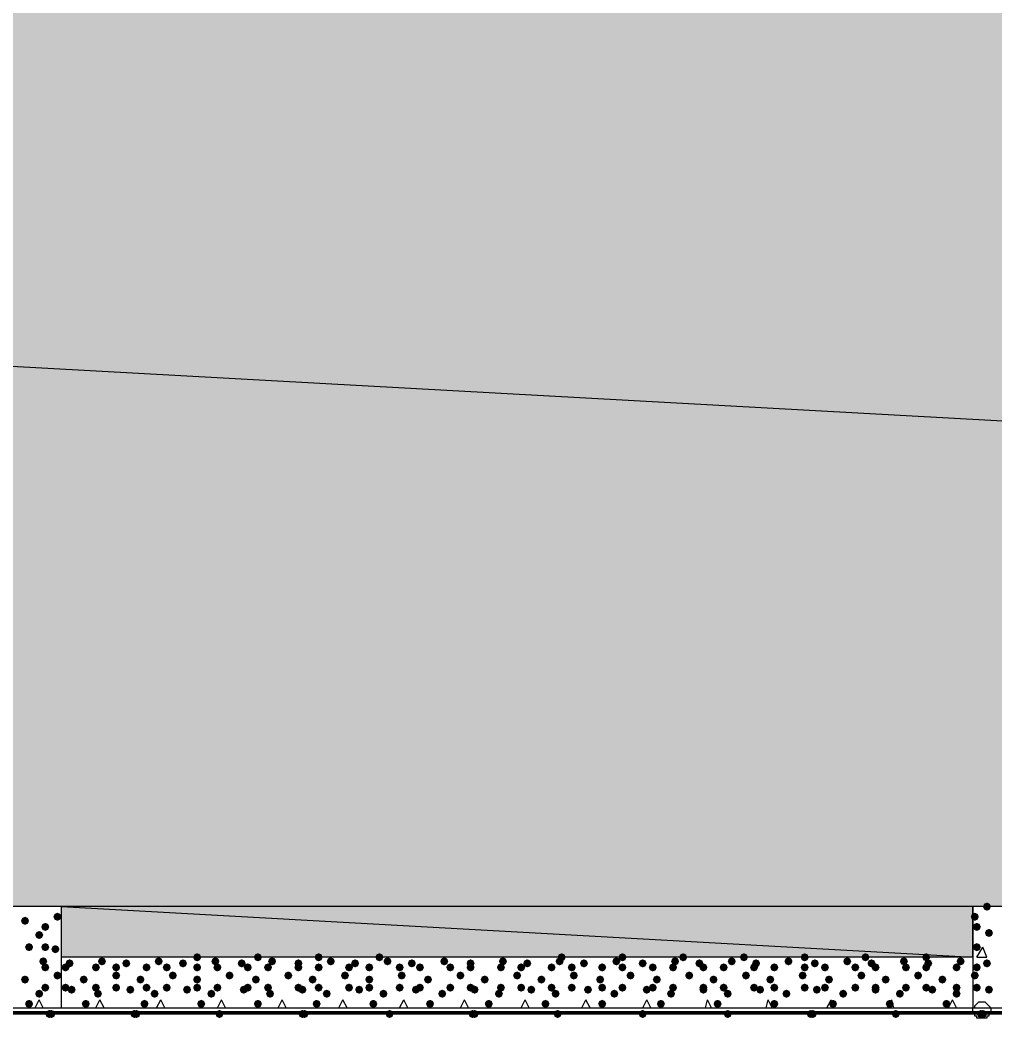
# Model space of a CAD drawing. Header units: millimetres. Extents: x 0 to 420, y 0 to 297.
# Drawn here: x 174.86 to 195.24, y 84.33 to 105.19 of the extents above; entities that cross this region are included whole.
import ezdxf

# ---------------------------------------------------------------- set-up
doc = ezdxf.new("R2010")
doc.units = ezdxf.units.MM
doc.layers.get('0').update_dxf_attribs({"linetype": 'CONTINUOUS'})

msp = doc.modelspace()

# ---------------------------------------------------------------- hatches: boundary and pattern name
at = {"true_color": 0x000008}
h = msp.add_hatch(color=0, dxfattribs=at)
h.paths.add_polyline_path([(379.518333, 105.748667), (33.401, 105.748667), (379.518333, 86.656333)], flags=0)
h.paths.add_polyline_path([(33.401, 105.748667), (379.518333, 86.656333), (33.401, 86.656333)], flags=0)
h = msp.add_hatch(color=0, dxfattribs=at)
h.paths.add_polyline_path([(194.775667, 86.656333), (175.725667, 86.656333), (194.775667, 85.598)], flags=0)
h.paths.add_polyline_path([(175.725667, 86.656333), (194.775667, 85.598), (175.725667, 85.598)], flags=0)
at = {"true_color": 0x000007}
for points in [[(195.156667, 86.656333), (195.131796, 86.596537), (195.072, 86.571667), (195.012204, 86.596537), (194.987333, 86.656333), (195.012204, 86.716129), (195.072, 86.741), (195.131796, 86.716129)], [(175.048333, 86.36), (175.023462, 86.300204), (174.963667, 86.275333), (174.903871, 86.300204), (174.879, 86.36), (174.903871, 86.419796), (174.963667, 86.444667), (175.023462, 86.419796)], [(175.725667, 86.444667), (175.700796, 86.384871), (175.641, 86.36), (175.581204, 86.384871), (175.556333, 86.444667), (175.581204, 86.504462), (175.641, 86.529333), (175.700796, 86.504463)], [(194.902667, 86.444667), (194.877796, 86.384871), (194.818, 86.36), (194.758204, 86.384871), (194.733333, 86.444667), (194.758204, 86.504462), (194.818, 86.529333), (194.877796, 86.504463)], [(175.471667, 86.233), (175.446796, 86.173204), (175.387, 86.148333), (175.327204, 86.173204), (175.302333, 86.233), (175.327204, 86.292796), (175.387, 86.317667), (175.446796, 86.292796)], [(194.945, 86.233), (194.920129, 86.173204), (194.860333, 86.148333), (194.800538, 86.173204), (194.775667, 86.233), (194.800537, 86.292796), (194.860333, 86.317667), (194.920129, 86.292796)], [(195.199, 86.106), (195.174129, 86.046204), (195.114333, 86.021333), (195.054538, 86.046204), (195.029667, 86.106), (195.054537, 86.165796), (195.114333, 86.190667), (195.174129, 86.165796)], [(175.344667, 86.063667), (175.319796, 86.003871), (175.26, 85.979), (175.200204, 86.003871), (175.175333, 86.063667), (175.200204, 86.123462), (175.26, 86.148333), (175.319796, 86.123463)], [(175.133, 85.809667), (175.108129, 85.749871), (175.048333, 85.725), (174.988538, 85.749871), (174.963667, 85.809667), (174.988537, 85.869462), (175.048333, 85.894333), (175.108129, 85.869463)], [(175.471667, 85.809667), (175.446796, 85.749871), (175.387, 85.725), (175.327204, 85.749871), (175.302333, 85.809667), (175.327204, 85.869462), (175.387, 85.894333), (175.446796, 85.869463)], [(175.683333, 85.767333), (175.658462, 85.707538), (175.598667, 85.682667), (175.538871, 85.707538), (175.514, 85.767333), (175.538871, 85.827129), (175.598667, 85.852), (175.658462, 85.827129)], [(194.945, 85.809667), (194.920129, 85.749871), (194.860333, 85.725), (194.800538, 85.749871), (194.775667, 85.809667), (194.800537, 85.869462), (194.860333, 85.894333), (194.920129, 85.869463)], [(175.429333, 85.513333), (175.404462, 85.453537), (175.344667, 85.428667), (175.284871, 85.453537), (175.26, 85.513333), (175.284871, 85.573129), (175.344667, 85.598), (175.404462, 85.573129)], [(195.156667, 85.471), (195.131796, 85.411204), (195.072, 85.386333), (195.012204, 85.411204), (194.987333, 85.471), (195.012204, 85.530796), (195.072, 85.555667), (195.131796, 85.530796)], [(175.471667, 85.386333), (175.446796, 85.326537), (175.387, 85.301667), (175.327204, 85.326537), (175.302333, 85.386333), (175.327204, 85.446129), (175.387, 85.471), (175.446796, 85.446129)], [(194.945, 85.386333), (194.920129, 85.326537), (194.860333, 85.301667), (194.800538, 85.326537), (194.775667, 85.386333), (194.800537, 85.446129), (194.860333, 85.471), (194.920129, 85.446129)], [(175.048333, 85.132333), (175.023462, 85.072538), (174.963667, 85.047667), (174.903871, 85.072538), (174.879, 85.132333), (174.903871, 85.192129), (174.963667, 85.217), (175.023462, 85.192129)], [(175.725667, 85.217), (175.700796, 85.157204), (175.641, 85.132333), (175.581204, 85.157204), (175.556333, 85.217), (175.581204, 85.276796), (175.641, 85.301667), (175.700796, 85.276796)], [(194.902667, 85.217), (194.877796, 85.157204), (194.818, 85.132333), (194.758204, 85.157204), (194.733333, 85.217), (194.758204, 85.276796), (194.818, 85.301667), (194.877796, 85.276796)], [(175.344667, 84.836), (175.319796, 84.776204), (175.26, 84.751333), (175.200204, 84.776204), (175.175333, 84.836), (175.200204, 84.895796), (175.26, 84.920667), (175.319796, 84.895796)], [(175.471667, 84.963), (175.446796, 84.903204), (175.387, 84.878333), (175.327204, 84.903204), (175.302333, 84.963), (175.327204, 85.022796), (175.387, 85.047667), (175.446796, 85.022796)], [(194.945, 84.963), (194.920129, 84.903204), (194.860333, 84.878333), (194.800538, 84.903204), (194.775667, 84.963), (194.800537, 85.022796), (194.860333, 85.047667), (194.920129, 85.022796)], [(195.199, 84.920667), (195.174129, 84.860871), (195.114333, 84.836), (195.054538, 84.860871), (195.029667, 84.920667), (195.054537, 84.980462), (195.114333, 85.005333), (195.174129, 84.980463)], [(175.133, 84.624333), (175.108129, 84.564537), (175.048333, 84.539667), (174.988538, 84.564537), (174.963667, 84.624333), (174.988537, 84.684129), (175.048333, 84.709), (175.108129, 84.684129)]]:
    msp.add_hatch(color=0, dxfattribs=at).paths.add_polyline_path(points, flags=0)
at = {"true_color": 0x000008}
for points in [[(175.979667, 85.471), (175.954796, 85.411204), (175.895, 85.386333), (175.835204, 85.411204), (175.810333, 85.471), (175.835204, 85.530796), (175.895, 85.555667), (175.954796, 85.530796)], [(176.657, 85.513333), (176.632129, 85.453537), (176.572333, 85.428667), (176.512538, 85.453537), (176.487667, 85.513333), (176.512537, 85.573129), (176.572333, 85.598), (176.632129, 85.573129)], [(177.165, 85.471), (177.140129, 85.411204), (177.080333, 85.386333), (177.020538, 85.411204), (176.995667, 85.471), (177.020537, 85.530796), (177.080333, 85.555667), (177.140129, 85.530796)], [(177.842333, 85.513333), (177.817462, 85.453537), (177.757667, 85.428667), (177.697871, 85.453537), (177.673, 85.513333), (177.697871, 85.573129), (177.757667, 85.598), (177.817462, 85.573129)], [(178.350333, 85.471), (178.325462, 85.411204), (178.265667, 85.386333), (178.205871, 85.411204), (178.181, 85.471), (178.205871, 85.530796), (178.265667, 85.555667), (178.325462, 85.530796)], [(178.646667, 85.598), (178.621796, 85.538204), (178.562, 85.513333), (178.502204, 85.538204), (178.477333, 85.598), (178.502204, 85.657796), (178.562, 85.682667), (178.621796, 85.657796)], [(179.027667, 85.513333), (179.002796, 85.453537), (178.943, 85.428667), (178.883204, 85.453537), (178.858333, 85.513333), (178.883204, 85.573129), (178.943, 85.598), (179.002796, 85.573129)], [(179.578, 85.471), (179.553129, 85.411204), (179.493333, 85.386333), (179.433538, 85.411204), (179.408667, 85.471), (179.433537, 85.530796), (179.493333, 85.555667), (179.553129, 85.530796)], [(179.916667, 85.598), (179.891796, 85.538204), (179.832, 85.513333), (179.772204, 85.538204), (179.747333, 85.598), (179.772204, 85.657796), (179.832, 85.682667), (179.891796, 85.657796)], [(180.213, 85.513333), (180.188129, 85.453537), (180.128333, 85.428667), (180.068537, 85.453537), (180.043667, 85.513333), (180.068537, 85.573129), (180.128333, 85.598), (180.188129, 85.573129)], [(180.763333, 85.471), (180.738463, 85.411204), (180.678667, 85.386333), (180.618871, 85.411204), (180.594, 85.471), (180.618871, 85.530796), (180.678667, 85.555667), (180.738462, 85.530796)], [(181.186667, 85.598), (181.161796, 85.538204), (181.102, 85.513333), (181.042204, 85.538204), (181.017333, 85.598), (181.042204, 85.657796), (181.102, 85.682667), (181.161796, 85.657796)], [(181.440667, 85.513333), (181.415796, 85.453537), (181.356, 85.428667), (181.296204, 85.453537), (181.271333, 85.513333), (181.296204, 85.573129), (181.356, 85.598), (181.415796, 85.573129)], [(181.948667, 85.471), (181.923796, 85.411204), (181.864, 85.386333), (181.804204, 85.411204), (181.779333, 85.471), (181.804204, 85.530796), (181.864, 85.555667), (181.923796, 85.530796)], [(182.456667, 85.598), (182.431796, 85.538204), (182.372, 85.513333), (182.312204, 85.538204), (182.287333, 85.598), (182.312204, 85.657796), (182.372, 85.682667), (182.431796, 85.657796)], [(182.626, 85.513333), (182.601129, 85.453537), (182.541333, 85.428667), (182.481538, 85.453537), (182.456667, 85.513333), (182.481537, 85.573129), (182.541333, 85.598), (182.601129, 85.573129)], [(183.134, 85.471), (183.109129, 85.411204), (183.049333, 85.386333), (182.989538, 85.411204), (182.964667, 85.471), (182.989537, 85.530796), (183.049333, 85.555667), (183.109129, 85.530796)], [(183.811333, 85.513333), (183.786462, 85.453537), (183.726667, 85.428667), (183.666871, 85.453537), (183.642, 85.513333), (183.666871, 85.573129), (183.726667, 85.598), (183.786462, 85.573129)], [(184.361667, 85.471), (184.336796, 85.411204), (184.277, 85.386333), (184.217204, 85.411204), (184.192333, 85.471), (184.217204, 85.530796), (184.277, 85.555667), (184.336796, 85.530796)], [(185.039, 85.513333), (185.014129, 85.453537), (184.954333, 85.428667), (184.894538, 85.453537), (184.869667, 85.513333), (184.894537, 85.573129), (184.954333, 85.598), (185.014129, 85.573129)], [(185.547, 85.471), (185.522129, 85.411204), (185.462333, 85.386333), (185.402537, 85.411204), (185.377667, 85.471), (185.402537, 85.530796), (185.462333, 85.555667), (185.522129, 85.530796)], [(186.224333, 85.513333), (186.199462, 85.453537), (186.139667, 85.428667), (186.079871, 85.453537), (186.055, 85.513333), (186.079871, 85.573129), (186.139667, 85.598), (186.199462, 85.573129)], [(186.266667, 85.598), (186.241796, 85.538204), (186.182, 85.513333), (186.122204, 85.538204), (186.097333, 85.598), (186.122204, 85.657796), (186.182, 85.682667), (186.241796, 85.657796)], [(186.732333, 85.471), (186.707462, 85.411204), (186.647667, 85.386333), (186.587871, 85.411204), (186.563, 85.471), (186.587871, 85.530796), (186.647667, 85.555667), (186.707462, 85.530796)], [(187.409667, 85.513333), (187.384796, 85.453537), (187.325, 85.428667), (187.265204, 85.453537), (187.240333, 85.513333), (187.265204, 85.573129), (187.325, 85.598), (187.384796, 85.573129)], [(187.536667, 85.598), (187.511796, 85.538204), (187.452, 85.513333), (187.392204, 85.538204), (187.367333, 85.598), (187.392204, 85.657796), (187.452, 85.682667), (187.511796, 85.657796)], [(187.96, 85.471), (187.935129, 85.411204), (187.875333, 85.386333), (187.815538, 85.411204), (187.790667, 85.471), (187.815537, 85.530796), (187.875333, 85.555667), (187.935129, 85.530796)], [(188.637333, 85.513333), (188.612462, 85.453537), (188.552667, 85.428667), (188.492871, 85.453537), (188.468, 85.513333), (188.492871, 85.573129), (188.552667, 85.598), (188.612462, 85.573129)], [(188.806667, 85.598), (188.781796, 85.538204), (188.722, 85.513333), (188.662204, 85.538204), (188.637333, 85.598), (188.662204, 85.657796), (188.722, 85.682667), (188.781796, 85.657796)], [(189.145333, 85.471), (189.120462, 85.411204), (189.060667, 85.386333), (189.000871, 85.411204), (188.976, 85.471), (189.000871, 85.530796), (189.060667, 85.555667), (189.120462, 85.530796)], [(189.822667, 85.513333), (189.797796, 85.453537), (189.738, 85.428667), (189.678204, 85.453537), (189.653333, 85.513333), (189.678204, 85.573129), (189.738, 85.598), (189.797796, 85.573129)], [(190.076667, 85.598), (190.051796, 85.538204), (189.992, 85.513333), (189.932204, 85.538204), (189.907333, 85.598), (189.932204, 85.657796), (189.992, 85.682667), (190.051796, 85.657796)], [(190.330667, 85.471), (190.305796, 85.411204), (190.246, 85.386333), (190.186204, 85.411204), (190.161333, 85.471), (190.186204, 85.530796), (190.246, 85.555667), (190.305796, 85.530796)], [(191.008, 85.513333), (190.983129, 85.453537), (190.923333, 85.428667), (190.863538, 85.453537), (190.838667, 85.513333), (190.863537, 85.573129), (190.923333, 85.598), (190.983129, 85.573129)], [(191.346667, 85.598), (191.321796, 85.538204), (191.262, 85.513333), (191.202204, 85.538204), (191.177333, 85.598), (191.202204, 85.657796), (191.262, 85.682667), (191.321796, 85.657796)], [(191.558333, 85.471), (191.533462, 85.411204), (191.473667, 85.386333), (191.413871, 85.411204), (191.389, 85.471), (191.413871, 85.530796), (191.473667, 85.555667), (191.533462, 85.530796)], [(192.235667, 85.513333), (192.210796, 85.453537), (192.151, 85.428667), (192.091204, 85.453537), (192.066333, 85.513333), (192.091204, 85.573129), (192.151, 85.598), (192.210796, 85.573129)], [(192.616667, 85.598), (192.591796, 85.538204), (192.532, 85.513333), (192.472204, 85.538204), (192.447333, 85.598), (192.472204, 85.657796), (192.532, 85.682667), (192.591796, 85.657796)], [(192.743667, 85.471), (192.718796, 85.411204), (192.659, 85.386333), (192.599204, 85.411204), (192.574333, 85.471), (192.599204, 85.530796), (192.659, 85.555667), (192.718796, 85.530796)], [(193.421, 85.513333), (193.396129, 85.453537), (193.336333, 85.428667), (193.276538, 85.453537), (193.251667, 85.513333), (193.276537, 85.573129), (193.336333, 85.598), (193.396129, 85.573129)], [(193.886667, 85.598), (193.861796, 85.538204), (193.802, 85.513333), (193.742204, 85.538204), (193.717333, 85.598), (193.742204, 85.657796), (193.802, 85.682667), (193.861796, 85.657796)], [(193.929, 85.471), (193.904129, 85.411204), (193.844333, 85.386333), (193.784538, 85.411204), (193.759667, 85.471), (193.784537, 85.530796), (193.844333, 85.555667), (193.904129, 85.530796)], [(194.606333, 85.513333), (194.581462, 85.453537), (194.521667, 85.428667), (194.461871, 85.453537), (194.437, 85.513333), (194.461871, 85.573129), (194.521667, 85.598), (194.581462, 85.573129)], [(175.895, 85.386333), (175.870129, 85.326537), (175.810333, 85.301667), (175.750538, 85.326537), (175.725667, 85.386333), (175.750537, 85.446129), (175.810333, 85.471), (175.870129, 85.446129)], [(176.53, 85.386333), (176.505129, 85.326537), (176.445333, 85.301667), (176.385538, 85.326537), (176.360667, 85.386333), (176.385537, 85.446129), (176.445333, 85.471), (176.505129, 85.446129)], [(176.953333, 85.386333), (176.928462, 85.326537), (176.868667, 85.301667), (176.808871, 85.326537), (176.784, 85.386333), (176.808871, 85.446129), (176.868667, 85.471), (176.928462, 85.446129)], [(177.588333, 85.386333), (177.563463, 85.326537), (177.503667, 85.301667), (177.443871, 85.326537), (177.419, 85.386333), (177.443871, 85.446129), (177.503667, 85.471), (177.563462, 85.446129)], [(178.011667, 85.386333), (177.986796, 85.326537), (177.927, 85.301667), (177.867204, 85.326537), (177.842333, 85.386333), (177.867204, 85.446129), (177.927, 85.471), (177.986796, 85.446129)], [(178.646667, 85.386333), (178.621796, 85.326537), (178.562, 85.301667), (178.502204, 85.326537), (178.477333, 85.386333), (178.502204, 85.446129), (178.562, 85.471), (178.621796, 85.446129)], [(179.07, 85.386333), (179.045129, 85.326537), (178.985333, 85.301667), (178.925538, 85.326537), (178.900667, 85.386333), (178.925537, 85.446129), (178.985333, 85.471), (179.045129, 85.446129)], [(179.705, 85.386333), (179.680129, 85.326537), (179.620333, 85.301667), (179.560538, 85.326537), (179.535667, 85.386333), (179.560537, 85.446129), (179.620333, 85.471), (179.680129, 85.446129)], [(180.128333, 85.386333), (180.103462, 85.326537), (180.043667, 85.301667), (179.983871, 85.326537), (179.959, 85.386333), (179.983871, 85.446129), (180.043667, 85.471), (180.103462, 85.446129)], [(180.763333, 85.386333), (180.738463, 85.326537), (180.678667, 85.301667), (180.618871, 85.326537), (180.594, 85.386333), (180.618871, 85.446129), (180.678667, 85.471), (180.738462, 85.446129)], [(181.186667, 85.386333), (181.161796, 85.326537), (181.102, 85.301667), (181.042204, 85.326537), (181.017333, 85.386333), (181.042204, 85.446129), (181.102, 85.471), (181.161796, 85.446129)], [(181.821667, 85.386333), (181.796796, 85.326537), (181.737, 85.301667), (181.677204, 85.326537), (181.652333, 85.386333), (181.677204, 85.446129), (181.737, 85.471), (181.796796, 85.446129)], [(182.245, 85.386333), (182.220129, 85.326537), (182.160333, 85.301667), (182.100538, 85.326537), (182.075667, 85.386333), (182.100537, 85.446129), (182.160333, 85.471), (182.220129, 85.446129)], [(182.88, 85.386333), (182.855129, 85.326537), (182.795333, 85.301667), (182.735538, 85.326537), (182.710667, 85.386333), (182.735537, 85.446129), (182.795333, 85.471), (182.855129, 85.446129)], [(183.303333, 85.386333), (183.278462, 85.326537), (183.218667, 85.301667), (183.158871, 85.326537), (183.134, 85.386333), (183.158871, 85.446129), (183.218667, 85.471), (183.278462, 85.446129)], [(183.938333, 85.386333), (183.913462, 85.326537), (183.853667, 85.301667), (183.793871, 85.326537), (183.769, 85.386333), (183.793871, 85.446129), (183.853667, 85.471), (183.913462, 85.446129)], [(184.361667, 85.386333), (184.336796, 85.326537), (184.277, 85.301667), (184.217204, 85.326537), (184.192333, 85.386333), (184.217204, 85.446129), (184.277, 85.471), (184.336796, 85.446129)], [(184.996667, 85.386333), (184.971796, 85.326537), (184.912, 85.301667), (184.852204, 85.326537), (184.827333, 85.386333), (184.852204, 85.446129), (184.912, 85.471), (184.971796, 85.446129)], [(185.42, 85.386333), (185.395129, 85.326537), (185.335333, 85.301667), (185.275538, 85.326537), (185.250667, 85.386333), (185.275537, 85.446129), (185.335333, 85.471), (185.395129, 85.446129)], [(186.055, 85.386333), (186.030129, 85.326537), (185.970333, 85.301667), (185.910538, 85.326537), (185.885667, 85.386333), (185.910537, 85.446129), (185.970333, 85.471), (186.030129, 85.446129)], [(186.478333, 85.386333), (186.453463, 85.326537), (186.393667, 85.301667), (186.333871, 85.326537), (186.309, 85.386333), (186.333871, 85.446129), (186.393667, 85.471), (186.453462, 85.446129)], [(187.113333, 85.386333), (187.088462, 85.326537), (187.028667, 85.301667), (186.968871, 85.326537), (186.944, 85.386333), (186.968871, 85.446129), (187.028667, 85.471), (187.088462, 85.446129)], [(187.536667, 85.386333), (187.511796, 85.326537), (187.452, 85.301667), (187.392204, 85.326537), (187.367333, 85.386333), (187.392204, 85.446129), (187.452, 85.471), (187.511796, 85.446129)], [(188.171667, 85.386333), (188.146796, 85.326537), (188.087, 85.301667), (188.027204, 85.326537), (188.002333, 85.386333), (188.027204, 85.446129), (188.087, 85.471), (188.146796, 85.446129)], [(188.595, 85.386333), (188.570129, 85.326537), (188.510333, 85.301667), (188.450538, 85.326537), (188.425667, 85.386333), (188.450537, 85.446129), (188.510333, 85.471), (188.570129, 85.446129)], [(189.23, 85.386333), (189.205129, 85.326537), (189.145333, 85.301667), (189.085538, 85.326537), (189.060667, 85.386333), (189.085537, 85.446129), (189.145333, 85.471), (189.205129, 85.446129)], [(189.653333, 85.386333), (189.628463, 85.326537), (189.568667, 85.301667), (189.508871, 85.326537), (189.484, 85.386333), (189.508871, 85.446129), (189.568667, 85.471), (189.628462, 85.446129)], [(190.288333, 85.386333), (190.263463, 85.326537), (190.203667, 85.301667), (190.143871, 85.326537), (190.119, 85.386333), (190.143871, 85.446129), (190.203667, 85.471), (190.263462, 85.446129)], [(190.711667, 85.386333), (190.686796, 85.326537), (190.627, 85.301667), (190.567204, 85.326537), (190.542333, 85.386333), (190.567204, 85.446129), (190.627, 85.471), (190.686796, 85.446129)], [(191.346667, 85.386333), (191.321796, 85.326537), (191.262, 85.301667), (191.202204, 85.326537), (191.177333, 85.386333), (191.202204, 85.446129), (191.262, 85.471), (191.321796, 85.446129)], [(191.77, 85.386333), (191.745129, 85.326537), (191.685333, 85.301667), (191.625538, 85.326537), (191.600667, 85.386333), (191.625537, 85.446129), (191.685333, 85.471), (191.745129, 85.446129)], [(192.405, 85.386333), (192.380129, 85.326537), (192.320333, 85.301667), (192.260538, 85.326537), (192.235667, 85.386333), (192.260537, 85.446129), (192.320333, 85.471), (192.380129, 85.446129)], [(192.828333, 85.386333), (192.803462, 85.326537), (192.743667, 85.301667), (192.683871, 85.326537), (192.659, 85.386333), (192.683871, 85.446129), (192.743667, 85.471), (192.803462, 85.446129)], [(193.463333, 85.386333), (193.438462, 85.326537), (193.378667, 85.301667), (193.318871, 85.326537), (193.294, 85.386333), (193.318871, 85.446129), (193.378667, 85.471), (193.438462, 85.446129)], [(193.886667, 85.386333), (193.861796, 85.326537), (193.802, 85.301667), (193.742204, 85.326537), (193.717333, 85.386333), (193.742204, 85.446129), (193.802, 85.471), (193.861796, 85.446129)], [(194.521667, 85.386333), (194.496796, 85.326537), (194.437, 85.301667), (194.377204, 85.326537), (194.352333, 85.386333), (194.377204, 85.446129), (194.437, 85.471), (194.496796, 85.446129)], [(176.276, 85.132333), (176.251129, 85.072538), (176.191333, 85.047667), (176.131538, 85.072538), (176.106667, 85.132333), (176.131537, 85.192129), (176.191333, 85.217), (176.251129, 85.192129)], [(176.953333, 85.217), (176.928462, 85.157204), (176.868667, 85.132333), (176.808871, 85.157204), (176.784, 85.217), (176.808871, 85.276796), (176.868667, 85.301667), (176.928462, 85.276796)], [(177.461333, 85.132333), (177.436462, 85.072538), (177.376667, 85.047667), (177.316871, 85.072538), (177.292, 85.132333), (177.316871, 85.192129), (177.376667, 85.217), (177.436462, 85.192129)], [(178.138667, 85.217), (178.113796, 85.157204), (178.054, 85.132333), (177.994204, 85.157204), (177.969333, 85.217), (177.994204, 85.276796), (178.054, 85.301667), (178.113796, 85.276796)], [(178.646667, 85.132333), (178.621796, 85.072538), (178.562, 85.047667), (178.502204, 85.072538), (178.477333, 85.132333), (178.502204, 85.192129), (178.562, 85.217), (178.621796, 85.192129)], [(179.324, 85.217), (179.299129, 85.157204), (179.239333, 85.132333), (179.179538, 85.157204), (179.154667, 85.217), (179.179537, 85.276796), (179.239333, 85.301667), (179.299129, 85.276796)], [(179.874333, 85.132333), (179.849463, 85.072538), (179.789667, 85.047667), (179.729871, 85.072538), (179.705, 85.132333), (179.729871, 85.192129), (179.789667, 85.217), (179.849462, 85.192129)], [(180.551667, 85.217), (180.526796, 85.157204), (180.467, 85.132333), (180.407204, 85.157204), (180.382333, 85.217), (180.407204, 85.276796), (180.467, 85.301667), (180.526796, 85.276796)], [(181.059667, 85.132333), (181.034796, 85.072538), (180.975, 85.047667), (180.915204, 85.072538), (180.890333, 85.132333), (180.915204, 85.192129), (180.975, 85.217), (181.034796, 85.192129)], [(181.737, 85.217), (181.712129, 85.157204), (181.652333, 85.132333), (181.592537, 85.157204), (181.567667, 85.217), (181.592537, 85.276796), (181.652333, 85.301667), (181.712129, 85.276796)], [(182.245, 85.132333), (182.220129, 85.072538), (182.160333, 85.047667), (182.100538, 85.072538), (182.075667, 85.132333), (182.100537, 85.192129), (182.160333, 85.217), (182.220129, 85.192129)], [(182.922333, 85.217), (182.897462, 85.157204), (182.837667, 85.132333), (182.777871, 85.157204), (182.753, 85.217), (182.777871, 85.276796), (182.837667, 85.301667), (182.897462, 85.276796)], [(183.472667, 85.132333), (183.447796, 85.072538), (183.388, 85.047667), (183.328204, 85.072538), (183.303333, 85.132333), (183.328204, 85.192129), (183.388, 85.217), (183.447796, 85.192129)], [(184.15, 85.217), (184.125129, 85.157204), (184.065333, 85.132333), (184.005538, 85.157204), (183.980667, 85.217), (184.005537, 85.276796), (184.065333, 85.301667), (184.125129, 85.276796)], [(184.658, 85.132333), (184.633129, 85.072538), (184.573333, 85.047667), (184.513537, 85.072538), (184.488667, 85.132333), (184.513537, 85.192129), (184.573333, 85.217), (184.633129, 85.192129)], [(185.335333, 85.217), (185.310462, 85.157204), (185.250667, 85.132333), (185.190871, 85.157204), (185.166, 85.217), (185.190871, 85.276796), (185.250667, 85.301667), (185.310462, 85.276796)], [(185.843333, 85.132333), (185.818463, 85.072538), (185.758667, 85.047667), (185.698871, 85.072538), (185.674, 85.132333), (185.698871, 85.192129), (185.758667, 85.217), (185.818462, 85.192129)], [(186.520667, 85.217), (186.495796, 85.157204), (186.436, 85.132333), (186.376204, 85.157204), (186.351333, 85.217), (186.376204, 85.276796), (186.436, 85.301667), (186.495796, 85.276796)], [(187.071, 85.132333), (187.046129, 85.072538), (186.986333, 85.047667), (186.926538, 85.072538), (186.901667, 85.132333), (186.926537, 85.192129), (186.986333, 85.217), (187.046129, 85.192129)], [(187.706, 85.217), (187.681129, 85.157204), (187.621333, 85.132333), (187.561538, 85.157204), (187.536667, 85.217), (187.561537, 85.276796), (187.621333, 85.301667), (187.681129, 85.276796)], [(188.256333, 85.132333), (188.231462, 85.072538), (188.171667, 85.047667), (188.111871, 85.072538), (188.087, 85.132333), (188.111871, 85.192129), (188.171667, 85.217), (188.231462, 85.192129)], [(188.933667, 85.217), (188.908796, 85.157204), (188.849, 85.132333), (188.789204, 85.157204), (188.764333, 85.217), (188.789204, 85.276796), (188.849, 85.301667), (188.908796, 85.276796)], [(189.441667, 85.132333), (189.416796, 85.072538), (189.357, 85.047667), (189.297204, 85.072538), (189.272333, 85.132333), (189.297204, 85.192129), (189.357, 85.217), (189.416796, 85.192129)], [(190.119, 85.217), (190.094129, 85.157204), (190.034333, 85.132333), (189.974538, 85.157204), (189.949667, 85.217), (189.974537, 85.276796), (190.034333, 85.301667), (190.094129, 85.276796)], [(190.627, 85.132333), (190.602129, 85.072538), (190.542333, 85.047667), (190.482537, 85.072538), (190.457667, 85.132333), (190.482537, 85.192129), (190.542333, 85.217), (190.602129, 85.192129)], [(191.304333, 85.217), (191.279462, 85.157204), (191.219667, 85.132333), (191.159871, 85.157204), (191.135, 85.217), (191.159871, 85.276796), (191.219667, 85.301667), (191.279462, 85.276796)], [(191.854667, 85.132333), (191.829796, 85.072538), (191.77, 85.047667), (191.710204, 85.072538), (191.685333, 85.132333), (191.710204, 85.192129), (191.77, 85.217), (191.829796, 85.192129)], [(192.532, 85.217), (192.507129, 85.157204), (192.447333, 85.132333), (192.387538, 85.157204), (192.362667, 85.217), (192.387537, 85.276796), (192.447333, 85.301667), (192.507129, 85.276796)], [(193.04, 85.132333), (193.015129, 85.072538), (192.955333, 85.047667), (192.895538, 85.072538), (192.870667, 85.132333), (192.895537, 85.192129), (192.955333, 85.217), (193.015129, 85.192129)], [(193.717333, 85.217), (193.692462, 85.157204), (193.632667, 85.132333), (193.572871, 85.157204), (193.548, 85.217), (193.572871, 85.276796), (193.632667, 85.301667), (193.692462, 85.276796)], [(194.225333, 85.132333), (194.200462, 85.072538), (194.140667, 85.047667), (194.080871, 85.072538), (194.056, 85.132333), (194.080871, 85.192129), (194.140667, 85.217), (194.200462, 85.192129)], [(175.895, 84.963), (175.870129, 84.903204), (175.810333, 84.878333), (175.750538, 84.903204), (175.725667, 84.963), (175.750537, 85.022796), (175.810333, 85.047667), (175.870129, 85.022796)], [(176.022, 84.920667), (175.997129, 84.860871), (175.937333, 84.836), (175.877537, 84.860871), (175.852667, 84.920667), (175.877537, 84.980462), (175.937333, 85.005333), (175.997129, 84.980463)], [(176.53, 84.963), (176.505129, 84.903204), (176.445333, 84.878333), (176.385538, 84.903204), (176.360667, 84.963), (176.385537, 85.022796), (176.445333, 85.047667), (176.505129, 85.022796)], [(176.572333, 84.836), (176.547462, 84.776204), (176.487667, 84.751333), (176.427871, 84.776204), (176.403, 84.836), (176.427871, 84.895796), (176.487667, 84.920667), (176.547462, 84.895796)], [(176.953333, 84.963), (176.928462, 84.903204), (176.868667, 84.878333), (176.808871, 84.903204), (176.784, 84.963), (176.808871, 85.022796), (176.868667, 85.047667), (176.928462, 85.022796)], [(177.249667, 84.920667), (177.224796, 84.860871), (177.165, 84.836), (177.105204, 84.860871), (177.080333, 84.920667), (177.105204, 84.980462), (177.165, 85.005333), (177.224796, 84.980463)], [(177.588333, 84.963), (177.563463, 84.903204), (177.503667, 84.878333), (177.443871, 84.903204), (177.419, 84.963), (177.443871, 85.022796), (177.503667, 85.047667), (177.563462, 85.022796)], [(177.757667, 84.836), (177.732796, 84.776204), (177.673, 84.751333), (177.613204, 84.776204), (177.588333, 84.836), (177.613204, 84.895796), (177.673, 84.920667), (177.732796, 84.895796)], [(178.011667, 84.963), (177.986796, 84.903204), (177.927, 84.878333), (177.867204, 84.903204), (177.842333, 84.963), (177.867204, 85.022796), (177.927, 85.047667), (177.986796, 85.022796)], [(178.435, 84.920667), (178.410129, 84.860871), (178.350333, 84.836), (178.290538, 84.860871), (178.265667, 84.920667), (178.290537, 84.980462), (178.350333, 85.005333), (178.410129, 84.980463)], [(178.646667, 84.963), (178.621796, 84.903204), (178.562, 84.878333), (178.502204, 84.903204), (178.477333, 84.963), (178.502204, 85.022796), (178.562, 85.047667), (178.621796, 85.022796)], [(178.943, 84.836), (178.918129, 84.776204), (178.858333, 84.751333), (178.798538, 84.776204), (178.773667, 84.836), (178.798537, 84.895796), (178.858333, 84.920667), (178.918129, 84.895796)], [(179.07, 84.963), (179.045129, 84.903204), (178.985333, 84.878333), (178.925538, 84.903204), (178.900667, 84.963), (178.925537, 85.022796), (178.985333, 85.047667), (179.045129, 85.022796)], [(179.620333, 84.920667), (179.595462, 84.860871), (179.535667, 84.836), (179.475871, 84.860871), (179.451, 84.920667), (179.475871, 84.980462), (179.535667, 85.005333), (179.595462, 84.980463)], [(179.705, 84.963), (179.680129, 84.903204), (179.620333, 84.878333), (179.560538, 84.903204), (179.535667, 84.963), (179.560537, 85.022796), (179.620333, 85.047667), (179.680129, 85.022796)], [(180.128333, 84.963), (180.103462, 84.903204), (180.043667, 84.878333), (179.983871, 84.903204), (179.959, 84.963), (179.983871, 85.022796), (180.043667, 85.047667), (180.103462, 85.022796)], [(180.170667, 84.836), (180.145796, 84.776204), (180.086, 84.751333), (180.026204, 84.776204), (180.001333, 84.836), (180.026204, 84.895796), (180.086, 84.920667), (180.145796, 84.895796)], [(180.763333, 84.963), (180.738463, 84.903204), (180.678667, 84.878333), (180.618871, 84.903204), (180.594, 84.963), (180.618871, 85.022796), (180.678667, 85.047667), (180.738462, 85.022796)], [(180.848, 84.920667), (180.823129, 84.860871), (180.763333, 84.836), (180.703537, 84.860871), (180.678667, 84.920667), (180.703537, 84.980462), (180.763333, 85.005333), (180.823129, 84.980463)], [(181.186667, 84.963), (181.161796, 84.903204), (181.102, 84.878333), (181.042204, 84.903204), (181.017333, 84.963), (181.042204, 85.022796), (181.102, 85.047667), (181.161796, 85.022796)], [(181.356, 84.836), (181.331129, 84.776204), (181.271333, 84.751333), (181.211538, 84.776204), (181.186667, 84.836), (181.211537, 84.895796), (181.271333, 84.920667), (181.331129, 84.895796)], [(181.821667, 84.963), (181.796796, 84.903204), (181.737, 84.878333), (181.677204, 84.903204), (181.652333, 84.963), (181.677204, 85.022796), (181.737, 85.047667), (181.796796, 85.022796)], [(182.033333, 84.920667), (182.008463, 84.860871), (181.948667, 84.836), (181.888871, 84.860871), (181.864, 84.920667), (181.888871, 84.980462), (181.948667, 85.005333), (182.008462, 84.980463)], [(182.245, 84.963), (182.220129, 84.903204), (182.160333, 84.878333), (182.100538, 84.903204), (182.075667, 84.963), (182.100537, 85.022796), (182.160333, 85.047667), (182.220129, 85.022796)], [(182.541333, 84.836), (182.516462, 84.776204), (182.456667, 84.751333), (182.396871, 84.776204), (182.372, 84.836), (182.396871, 84.895796), (182.456667, 84.920667), (182.516462, 84.895796)], [(182.88, 84.963), (182.855129, 84.903204), (182.795333, 84.878333), (182.735538, 84.903204), (182.710667, 84.963), (182.735537, 85.022796), (182.795333, 85.047667), (182.855129, 85.022796)], [(183.218667, 84.920667), (183.193796, 84.860871), (183.134, 84.836), (183.074204, 84.860871), (183.049333, 84.920667), (183.074204, 84.980462), (183.134, 85.005333), (183.193796, 84.980463)], [(183.303333, 84.963), (183.278462, 84.903204), (183.218667, 84.878333), (183.158871, 84.903204), (183.134, 84.963), (183.158871, 85.022796), (183.218667, 85.047667), (183.278462, 85.022796)], [(183.769, 84.836), (183.744129, 84.776204), (183.684333, 84.751333), (183.624538, 84.776204), (183.599667, 84.836), (183.624537, 84.895796), (183.684333, 84.920667), (183.744129, 84.895796)], [(183.938333, 84.963), (183.913462, 84.903204), (183.853667, 84.878333), (183.793871, 84.903204), (183.769, 84.963), (183.793871, 85.022796), (183.853667, 85.047667), (183.913462, 85.022796)], [(184.361667, 84.963), (184.336796, 84.903204), (184.277, 84.878333), (184.217204, 84.903204), (184.192333, 84.963), (184.217204, 85.022796), (184.277, 85.047667), (184.336796, 85.022796)], [(184.446333, 84.920667), (184.421462, 84.860871), (184.361667, 84.836), (184.301871, 84.860871), (184.277, 84.920667), (184.301871, 84.980462), (184.361667, 85.005333), (184.421462, 84.980463)], [(184.954333, 84.836), (184.929463, 84.776204), (184.869667, 84.751333), (184.809871, 84.776204), (184.785, 84.836), (184.809871, 84.895796), (184.869667, 84.920667), (184.929462, 84.895796)], [(184.996667, 84.963), (184.971796, 84.903204), (184.912, 84.878333), (184.852204, 84.903204), (184.827333, 84.963), (184.852204, 85.022796), (184.912, 85.047667), (184.971796, 85.022796)], [(185.42, 84.963), (185.395129, 84.903204), (185.335333, 84.878333), (185.275538, 84.903204), (185.250667, 84.963), (185.275537, 85.022796), (185.335333, 85.047667), (185.395129, 85.022796)], [(185.631667, 84.920667), (185.606796, 84.860871), (185.547, 84.836), (185.487204, 84.860871), (185.462333, 84.920667), (185.487204, 84.980462), (185.547, 85.005333), (185.606796, 84.980463)], [(186.055, 84.963), (186.030129, 84.903204), (185.970333, 84.878333), (185.910538, 84.903204), (185.885667, 84.963), (185.910537, 85.022796), (185.970333, 85.047667), (186.030129, 85.022796)], [(186.139667, 84.836), (186.114796, 84.776204), (186.055, 84.751333), (185.995204, 84.776204), (185.970333, 84.836), (185.995204, 84.895796), (186.055, 84.920667), (186.114796, 84.895796)], [(186.478333, 84.963), (186.453463, 84.903204), (186.393667, 84.878333), (186.333871, 84.903204), (186.309, 84.963), (186.333871, 85.022796), (186.393667, 85.047667), (186.453462, 85.022796)], [(186.817, 84.920667), (186.792129, 84.860871), (186.732333, 84.836), (186.672537, 84.860871), (186.647667, 84.920667), (186.672537, 84.980462), (186.732333, 85.005333), (186.792129, 84.980463)], [(187.113333, 84.963), (187.088462, 84.903204), (187.028667, 84.878333), (186.968871, 84.903204), (186.944, 84.963), (186.968871, 85.022796), (187.028667, 85.047667), (187.088462, 85.022796)], [(187.367333, 84.836), (187.342462, 84.776204), (187.282667, 84.751333), (187.222871, 84.776204), (187.198, 84.836), (187.222871, 84.895796), (187.282667, 84.920667), (187.342462, 84.895796)], [(187.536667, 84.963), (187.511796, 84.903204), (187.452, 84.878333), (187.392204, 84.903204), (187.367333, 84.963), (187.392204, 85.022796), (187.452, 85.047667), (187.511796, 85.022796)], [(188.044667, 84.920667), (188.019796, 84.860871), (187.96, 84.836), (187.900204, 84.860871), (187.875333, 84.920667), (187.900204, 84.980462), (187.96, 85.005333), (188.019796, 84.980463)], [(188.171667, 84.963), (188.146796, 84.903204), (188.087, 84.878333), (188.027204, 84.903204), (188.002333, 84.963), (188.027204, 85.022796), (188.087, 85.047667), (188.146796, 85.022796)], [(188.552667, 84.836), (188.527796, 84.776204), (188.468, 84.751333), (188.408204, 84.776204), (188.383333, 84.836), (188.408204, 84.895796), (188.468, 84.920667), (188.527796, 84.895796)], [(188.595, 84.963), (188.570129, 84.903204), (188.510333, 84.878333), (188.450538, 84.903204), (188.425667, 84.963), (188.450537, 85.022796), (188.510333, 85.047667), (188.570129, 85.022796)], [(189.23, 84.963), (189.205129, 84.903204), (189.145333, 84.878333), (189.085538, 84.903204), (189.060667, 84.963), (189.085537, 85.022796), (189.145333, 85.047667), (189.205129, 85.022796)], [(189.23, 84.920667), (189.205129, 84.860871), (189.145333, 84.836), (189.085538, 84.860871), (189.060667, 84.920667), (189.085537, 84.980462), (189.145333, 85.005333), (189.205129, 84.980463)], [(189.653333, 84.963), (189.628463, 84.903204), (189.568667, 84.878333), (189.508871, 84.903204), (189.484, 84.963), (189.508871, 85.022796), (189.568667, 85.047667), (189.628462, 85.022796)], [(189.738, 84.836), (189.713129, 84.776204), (189.653333, 84.751333), (189.593538, 84.776204), (189.568667, 84.836), (189.593537, 84.895796), (189.653333, 84.920667), (189.713129, 84.895796)], [(190.288333, 84.963), (190.263463, 84.903204), (190.203667, 84.878333), (190.143871, 84.903204), (190.119, 84.963), (190.143871, 85.022796), (190.203667, 85.047667), (190.263462, 85.022796)], [(190.415333, 84.920667), (190.390462, 84.860871), (190.330667, 84.836), (190.270871, 84.860871), (190.246, 84.920667), (190.270871, 84.980462), (190.330667, 85.005333), (190.390462, 84.980463)], [(190.711667, 84.963), (190.686796, 84.903204), (190.627, 84.878333), (190.567204, 84.903204), (190.542333, 84.963), (190.567204, 85.022796), (190.627, 85.047667), (190.686796, 85.022796)], [(190.965667, 84.836), (190.940796, 84.776204), (190.881, 84.751333), (190.821204, 84.776204), (190.796333, 84.836), (190.821204, 84.895796), (190.881, 84.920667), (190.940796, 84.895796)], [(191.346667, 84.963), (191.321796, 84.903204), (191.262, 84.878333), (191.202204, 84.903204), (191.177333, 84.963), (191.202204, 85.022796), (191.262, 85.047667), (191.321796, 85.022796)], [(191.600667, 84.920667), (191.575796, 84.860871), (191.516, 84.836), (191.456204, 84.860871), (191.431333, 84.920667), (191.456204, 84.980462), (191.516, 85.005333), (191.575796, 84.980463)], [(191.77, 84.963), (191.745129, 84.903204), (191.685333, 84.878333), (191.625538, 84.903204), (191.600667, 84.963), (191.625537, 85.022796), (191.685333, 85.047667), (191.745129, 85.022796)], [(192.151, 84.836), (192.126129, 84.776204), (192.066333, 84.751333), (192.006538, 84.776204), (191.981667, 84.836), (192.006537, 84.895796), (192.066333, 84.920667), (192.126129, 84.895796)], [(192.405, 84.963), (192.380129, 84.903204), (192.320333, 84.878333), (192.260538, 84.903204), (192.235667, 84.963), (192.260537, 85.022796), (192.320333, 85.047667), (192.380129, 85.022796)], [(192.828333, 84.963), (192.803462, 84.903204), (192.743667, 84.878333), (192.683871, 84.903204), (192.659, 84.963), (192.683871, 85.022796), (192.743667, 85.047667), (192.803462, 85.022796)], [(192.828333, 84.920667), (192.803462, 84.860871), (192.743667, 84.836), (192.683871, 84.860871), (192.659, 84.920667), (192.683871, 84.980462), (192.743667, 85.005333), (192.803462, 84.980463)], [(193.336333, 84.836), (193.311462, 84.776204), (193.251667, 84.751333), (193.191871, 84.776204), (193.167, 84.836), (193.191871, 84.895796), (193.251667, 84.920667), (193.311462, 84.895796)], [(193.463333, 84.963), (193.438462, 84.903204), (193.378667, 84.878333), (193.318871, 84.903204), (193.294, 84.963), (193.318871, 85.022796), (193.378667, 85.047667), (193.438462, 85.022796)], [(193.886667, 84.963), (193.861796, 84.903204), (193.802, 84.878333), (193.742204, 84.903204), (193.717333, 84.963), (193.742204, 85.022796), (193.802, 85.047667), (193.861796, 85.022796)], [(194.013667, 84.920667), (193.988796, 84.860871), (193.929, 84.836), (193.869204, 84.860871), (193.844333, 84.920667), (193.869204, 84.980462), (193.929, 85.005333), (193.988796, 84.980463)], [(194.521667, 84.963), (194.496796, 84.903204), (194.437, 84.878333), (194.377204, 84.903204), (194.352333, 84.963), (194.377204, 85.022796), (194.437, 85.047667), (194.496796, 85.022796)], [(194.521667, 84.836), (194.496796, 84.776204), (194.437, 84.751333), (194.377204, 84.776204), (194.352333, 84.836), (194.377204, 84.895796), (194.437, 84.920667), (194.496796, 84.895796)], [(176.318333, 84.624333), (176.293462, 84.564537), (176.233667, 84.539667), (176.173871, 84.564537), (176.149, 84.624333), (176.173871, 84.684129), (176.233667, 84.709), (176.293462, 84.684129)], [(177.546, 84.624333), (177.521129, 84.564537), (177.461333, 84.539667), (177.401538, 84.564537), (177.376667, 84.624333), (177.401537, 84.684129), (177.461333, 84.709), (177.521129, 84.684129)], [(178.731333, 84.624333), (178.706462, 84.564537), (178.646667, 84.539667), (178.586871, 84.564537), (178.562, 84.624333), (178.586871, 84.684129), (178.646667, 84.709), (178.706462, 84.684129)], [(179.916667, 84.624333), (179.891796, 84.564537), (179.832, 84.539667), (179.772204, 84.564537), (179.747333, 84.624333), (179.772204, 84.684129), (179.832, 84.709), (179.891796, 84.684129)], [(181.144333, 84.624333), (181.119463, 84.564537), (181.059667, 84.539667), (180.999871, 84.564537), (180.975, 84.624333), (180.999871, 84.684129), (181.059667, 84.709), (181.119462, 84.684129)], [(182.329667, 84.624333), (182.304796, 84.564537), (182.245, 84.539667), (182.185204, 84.564537), (182.160333, 84.624333), (182.185204, 84.684129), (182.245, 84.709), (182.304796, 84.684129)], [(183.515, 84.624333), (183.490129, 84.564537), (183.430333, 84.539667), (183.370538, 84.564537), (183.345667, 84.624333), (183.370537, 84.684129), (183.430333, 84.709), (183.490129, 84.684129)], [(184.742667, 84.624333), (184.717796, 84.564537), (184.658, 84.539667), (184.598204, 84.564537), (184.573333, 84.624333), (184.598204, 84.684129), (184.658, 84.709), (184.717796, 84.684129)], [(185.928, 84.624333), (185.903129, 84.564537), (185.843333, 84.539667), (185.783537, 84.564537), (185.758667, 84.624333), (185.783537, 84.684129), (185.843333, 84.709), (185.903129, 84.684129)], [(187.113333, 84.624333), (187.088462, 84.564537), (187.028667, 84.539667), (186.968871, 84.564537), (186.944, 84.624333), (186.968871, 84.684129), (187.028667, 84.709), (187.088462, 84.684129)], [(188.341, 84.624333), (188.316129, 84.564537), (188.256333, 84.539667), (188.196538, 84.564537), (188.171667, 84.624333), (188.196537, 84.684129), (188.256333, 84.709), (188.316129, 84.684129)], [(189.526333, 84.624333), (189.501462, 84.564537), (189.441667, 84.539667), (189.381871, 84.564537), (189.357, 84.624333), (189.381871, 84.684129), (189.441667, 84.709), (189.501462, 84.684129)], [(190.711667, 84.624333), (190.686796, 84.564537), (190.627, 84.539667), (190.567204, 84.564537), (190.542333, 84.624333), (190.567204, 84.684129), (190.627, 84.709), (190.686796, 84.684129)], [(191.939333, 84.624333), (191.914463, 84.564537), (191.854667, 84.539667), (191.794871, 84.564537), (191.77, 84.624333), (191.794871, 84.684129), (191.854667, 84.709), (191.914462, 84.684129)], [(193.124667, 84.624333), (193.099796, 84.564537), (193.04, 84.539667), (192.980204, 84.564537), (192.955333, 84.624333), (192.980204, 84.684129), (193.04, 84.709), (193.099796, 84.684129)], [(194.31, 84.624333), (194.285129, 84.564537), (194.225333, 84.539667), (194.165538, 84.564537), (194.140667, 84.624333), (194.165537, 84.684129), (194.225333, 84.709), (194.285129, 84.684129)]]:
    msp.add_hatch(color=0, dxfattribs=at).paths.add_polyline_path(points, flags=0)
at = {"true_color": 0x0000fe}
for points in [[(175.556333, 84.412667), (175.531462, 84.352871), (175.471667, 84.328), (175.411871, 84.352871), (175.387, 84.412667), (175.411871, 84.472462), (175.471667, 84.497333), (175.531462, 84.472463)], [(175.598667, 84.412667), (175.573796, 84.352871), (175.514, 84.328), (175.454204, 84.352871), (175.429333, 84.412667), (175.454204, 84.472462), (175.514, 84.497333), (175.573796, 84.472463)], [(177.334333, 84.412667), (177.309463, 84.352871), (177.249667, 84.328), (177.189871, 84.352871), (177.165, 84.412667), (177.189871, 84.472462), (177.249667, 84.497333), (177.309462, 84.472463)], [(177.376667, 84.412667), (177.351796, 84.352871), (177.292, 84.328), (177.232204, 84.352871), (177.207333, 84.412667), (177.232204, 84.472462), (177.292, 84.497333), (177.351796, 84.472463)], [(179.112333, 84.412667), (179.087462, 84.352871), (179.027667, 84.328), (178.967871, 84.352871), (178.943, 84.412667), (178.967871, 84.472462), (179.027667, 84.497333), (179.087462, 84.472463)], [(179.112333, 84.412667), (179.087462, 84.352871), (179.027667, 84.328), (178.967871, 84.352871), (178.943, 84.412667), (178.967871, 84.472462), (179.027667, 84.497333), (179.087462, 84.472463)], [(180.848, 84.412667), (180.823129, 84.352871), (180.763333, 84.328), (180.703537, 84.352871), (180.678667, 84.412667), (180.703537, 84.472462), (180.763333, 84.497333), (180.823129, 84.472463)], [(180.890333, 84.412667), (180.865462, 84.352871), (180.805667, 84.328), (180.745871, 84.352871), (180.721, 84.412667), (180.745871, 84.472462), (180.805667, 84.497333), (180.865462, 84.472463)], [(182.668333, 84.412667), (182.643463, 84.352871), (182.583667, 84.328), (182.523871, 84.352871), (182.499, 84.412667), (182.523871, 84.472462), (182.583667, 84.497333), (182.643462, 84.472463)], [(182.668333, 84.412667), (182.643463, 84.352871), (182.583667, 84.328), (182.523871, 84.352871), (182.499, 84.412667), (182.523871, 84.472462), (182.583667, 84.497333), (182.643462, 84.472463)], [(184.404, 84.412667), (184.379129, 84.352871), (184.319333, 84.328), (184.259538, 84.352871), (184.234667, 84.412667), (184.259537, 84.472462), (184.319333, 84.497333), (184.379129, 84.472463)], [(184.446333, 84.412667), (184.421462, 84.352871), (184.361667, 84.328), (184.301871, 84.352871), (184.277, 84.412667), (184.301871, 84.472462), (184.361667, 84.497333), (184.421462, 84.472463)], [(186.182, 84.412667), (186.157129, 84.352871), (186.097333, 84.328), (186.037537, 84.352871), (186.012667, 84.412667), (186.037537, 84.472462), (186.097333, 84.497333), (186.157129, 84.472463)], [(186.182, 84.412667), (186.157129, 84.352871), (186.097333, 84.328), (186.037537, 84.352871), (186.012667, 84.412667), (186.037537, 84.472462), (186.097333, 84.497333), (186.157129, 84.472463)], [(187.96, 84.412667), (187.935129, 84.352871), (187.875333, 84.328), (187.815538, 84.352871), (187.790667, 84.412667), (187.815537, 84.472462), (187.875333, 84.497333), (187.935129, 84.472463)], [(187.96, 84.412667), (187.935129, 84.352871), (187.875333, 84.328), (187.815538, 84.352871), (187.790667, 84.412667), (187.815537, 84.472462), (187.875333, 84.497333), (187.935129, 84.472463)], [(189.738, 84.412667), (189.713129, 84.352871), (189.653333, 84.328), (189.593538, 84.352871), (189.568667, 84.412667), (189.593537, 84.472462), (189.653333, 84.497333), (189.713129, 84.472463)], [(189.738, 84.412667), (189.713129, 84.352871), (189.653333, 84.328), (189.593538, 84.352871), (189.568667, 84.412667), (189.593537, 84.472462), (189.653333, 84.497333), (189.713129, 84.472463)], [(191.473667, 84.412667), (191.448796, 84.352871), (191.389, 84.328), (191.329204, 84.352871), (191.304333, 84.412667), (191.329204, 84.472462), (191.389, 84.497333), (191.448796, 84.472463)], [(191.516, 84.412667), (191.491129, 84.352871), (191.431333, 84.328), (191.371538, 84.352871), (191.346667, 84.412667), (191.371537, 84.472462), (191.431333, 84.497333), (191.491129, 84.472463)], [(193.251667, 84.412667), (193.226796, 84.352871), (193.167, 84.328), (193.107204, 84.352871), (193.082333, 84.412667), (193.107204, 84.472462), (193.167, 84.497333), (193.226796, 84.472463)], [(193.251667, 84.412667), (193.226796, 84.352871), (193.167, 84.328), (193.107204, 84.352871), (193.082333, 84.412667), (193.107204, 84.472462), (193.167, 84.497333), (193.226796, 84.472463)], [(195.029667, 84.412667), (195.004796, 84.352871), (194.945, 84.328), (194.885204, 84.352871), (194.860333, 84.412667), (194.885204, 84.472462), (194.945, 84.497333), (195.004796, 84.472463)], [(195.072, 84.412667), (195.047129, 84.352871), (194.987333, 84.328), (194.927538, 84.352871), (194.902667, 84.412667), (194.927537, 84.472462), (194.987333, 84.497333), (195.047129, 84.472463)]]:
    msp.add_hatch(color=0, dxfattribs=at).paths.add_polyline_path(points, flags=0)
at = {"true_color": 0x000007}
h = msp.add_hatch(color=0, dxfattribs=at)
h.paths.add_polyline_path([(380.661333, 84.455), (32.215667, 84.455), (380.661333, 84.412667)], flags=0)
h.paths.add_polyline_path([(32.215667, 84.455), (380.661333, 84.412667), (32.215667, 84.412667)], flags=0)

# ---------------------------------------------------------------- linework, layer by layer
at = {"color": 0, "true_color": 0x000008}
for points in [[(379.518333, 105.748667), (33.401, 105.748667), (379.518333, 86.656333)], [(33.401, 105.748667), (379.518333, 86.656333), (33.401, 86.656333)], [(194.775667, 86.656333), (175.725667, 86.656333), (194.775667, 85.598)], [(175.725667, 86.656333), (194.775667, 85.598), (175.725667, 85.598)]]:
    msp.add_lwpolyline(points, close=True, dxfattribs=at)
at = {"color": 0, "true_color": 0x000007}
for points in [[(173.609, 86.656333), (173.609, 84.539667), (175.725667, 84.539667), (175.725667, 86.656333)], [(194.775667, 86.656333), (194.775667, 84.539667), (196.892333, 84.539667), (196.892333, 86.656333)], [(194.775667, 84.497333), (194.775667, 84.539667), (194.818, 84.539667), (194.818, 84.582), (194.860333, 84.624333), (194.902667, 84.666667), (194.945, 84.666667), (194.987333, 84.666667), (195.029667, 84.666667), (195.072, 84.624333), (195.114333, 84.582), (195.156667, 84.539667), (195.156667, 84.497333), (195.156667, 84.455), (195.114333, 84.412667), (195.114333, 84.370333), (195.072, 84.370333), (195.072, 84.328), (195.029667, 84.328), (194.987333, 84.328), (194.945, 84.328), (194.902667, 84.328), (194.860333, 84.328), (194.860333, 84.370333), (194.818, 84.370333), (194.818, 84.412667), (194.818, 84.455), (194.775667, 84.455)], [(380.661333, 84.455), (32.215667, 84.455), (380.661333, 84.412667)], [(32.215667, 84.455), (380.661333, 84.412667), (32.215667, 84.412667)]]:
    msp.add_lwpolyline(points, close=True, dxfattribs=at)
for points in [[(194.860333, 85.598), (194.987333, 85.809667)], [(195.072, 85.598), (194.987333, 85.809667)], [(194.775667, 85.598), (175.725667, 85.598)], [(194.860333, 85.598), (195.072, 85.598)], [(175.175333, 84.539667), (175.26, 84.709)], [(175.344667, 84.539667), (175.26, 84.709)], [(175.725667, 84.539667), (194.775667, 84.539667)], [(380.746, 84.412667), (32.173333, 84.412667)], [(380.661333, 84.455), (32.215667, 84.455)], [(380.703667, 84.412667), (32.215667, 84.412667), (380.703667, 84.412667), (32.215667, 84.412667)], [(32.215667, 84.412667), (380.703667, 84.412667), (32.215667, 84.412667), (380.703667, 84.412667)], [(380.703667, 84.412667), (32.215667, 84.412667)], [(32.215667, 84.412667), (380.661333, 84.412667), (380.703667, 84.412667)]]:
    msp.add_lwpolyline(points, dxfattribs=at)
at = {"color": 0, "true_color": 0x000008}
for points in [[(176.445333, 84.539667), (176.53, 84.709)], [(176.614667, 84.539667), (176.53, 84.709)], [(177.715333, 84.539667), (177.8, 84.709)], [(177.884667, 84.539667), (177.8, 84.709)], [(178.985333, 84.539667), (179.07, 84.709)], [(179.154667, 84.539667), (179.07, 84.709)], [(180.255333, 84.539667), (180.34, 84.709)], [(180.424667, 84.539667), (180.34, 84.709)], [(181.525333, 84.539667), (181.61, 84.709)], [(181.694667, 84.539667), (181.61, 84.709)], [(182.795333, 84.539667), (182.88, 84.709)], [(182.964667, 84.539667), (182.88, 84.709)], [(184.065333, 84.539667), (184.15, 84.709)], [(184.234667, 84.539667), (184.15, 84.709)], [(185.335333, 84.539667), (185.42, 84.709)], [(185.504667, 84.539667), (185.42, 84.709)], [(186.605333, 84.539667), (186.69, 84.709)], [(186.774667, 84.539667), (186.69, 84.709)], [(187.875333, 84.539667), (187.96, 84.709)], [(188.044667, 84.539667), (187.96, 84.709)], [(189.187667, 84.539667), (189.23, 84.709)], [(189.314667, 84.539667), (189.23, 84.709)], [(190.457667, 84.539667), (190.5, 84.709)], [(190.584667, 84.539667), (190.5, 84.709)], [(191.727667, 84.539667), (191.812333, 84.709)], [(191.854667, 84.539667), (191.812333, 84.709)], [(192.997667, 84.539667), (193.082333, 84.709)], [(193.124667, 84.539667), (193.082333, 84.709)], [(194.267667, 84.539667), (194.352333, 84.709)], [(194.437, 84.539667), (194.352333, 84.709)]]:
    msp.add_lwpolyline(points, dxfattribs=at)

doc.saveas('drawing.dxf')
